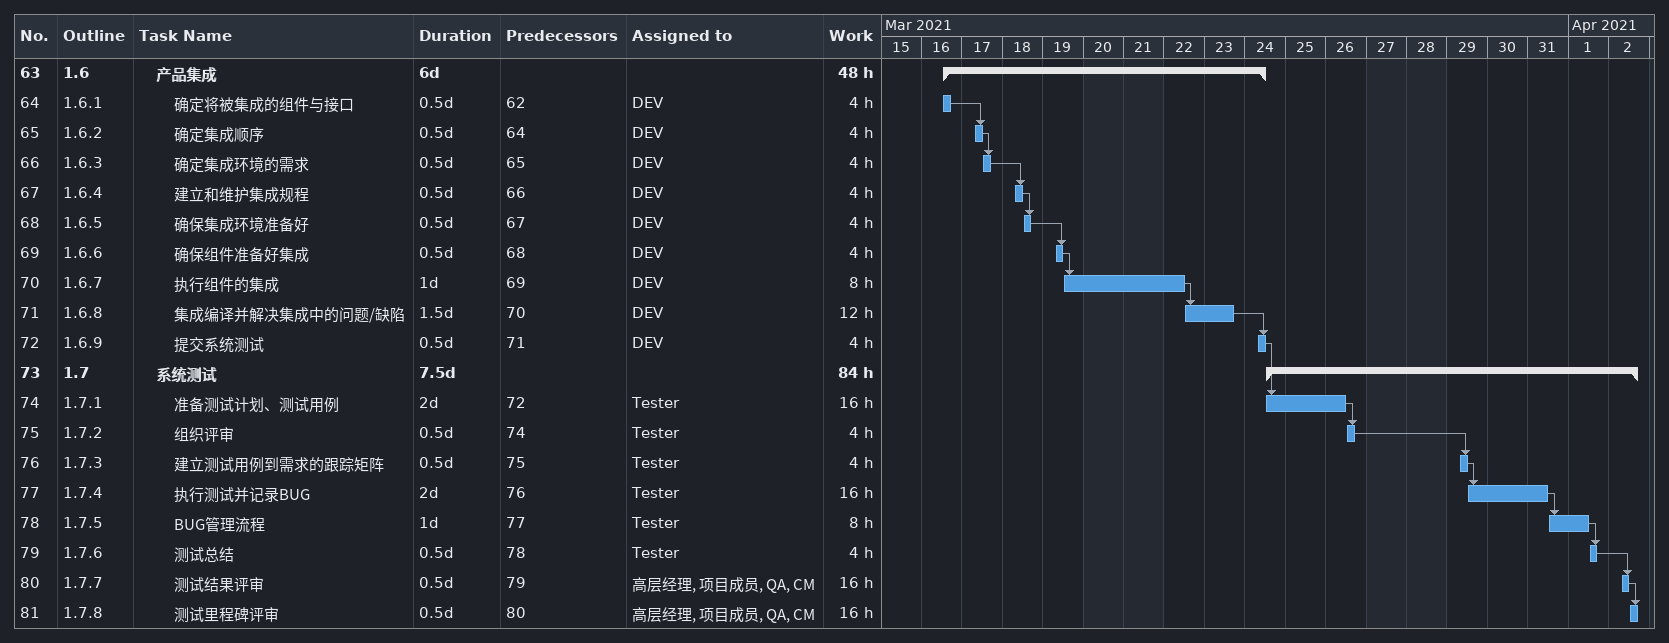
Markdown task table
| ID | WBS | Task | Duration | Start | Finish | Predecessors | Resources | Work (h) |
|---|---|---|---|---|---|---|---|---|
| 63 | 1.6 | **产品集成** | 6d | 2021-03-16 | 2021-03-24 |  |  | 48 |
| 64 | 1.6.1 | 确定将被集成的组件与接口 | 0.5d | 2021-03-16 | 2021-03-16 | 62 | DEV | 4 |
| 65 | 1.6.2 | 确定集成顺序 | 0.5d | 2021-03-17 | 2021-03-17 | 64 | DEV | 4 |
| 66 | 1.6.3 | 确定集成环境的需求 | 0.5d | 2021-03-17 | 2021-03-17 | 65 | DEV | 4 |
| 67 | 1.6.4 | 建立和维护集成规程 | 0.5d | 2021-03-18 | 2021-03-18 | 66 | DEV | 4 |
| 68 | 1.6.5 | 确保集成环境准备好 | 0.5d | 2021-03-18 | 2021-03-18 | 67 | DEV | 4 |
| 69 | 1.6.6 | 确保组件准备好集成 | 0.5d | 2021-03-19 | 2021-03-19 | 68 | DEV | 4 |
| 70 | 1.6.7 | 执行组件的集成 | 1d | 2021-03-19 | 2021-03-22 | 69 | DEV | 8 |
| 71 | 1.6.8 | 集成编译并解决集成中的问题/缺陷 | 1.5d | 2021-03-22 | 2021-03-23 | 70 | DEV | 12 |
| 72 | 1.6.9 | 提交系统测试 | 0.5d | 2021-03-24 | 2021-03-24 | 71 | DEV | 4 |
| 73 | 1.7 | **系统测试** | 7.5d | 2021-03-24 | 2021-04-02 |  |  | 84 |
| 74 | 1.7.1 | 准备测试计划、测试用例 | 2d | 2021-03-24 | 2021-03-26 | 72 | Tester | 16 |
| 75 | 1.7.2 | 组织评审 | 0.5d | 2021-03-26 | 2021-03-26 | 74 | Tester | 4 |
| 76 | 1.7.3 | 建立测试用例到需求的跟踪矩阵 | 0.5d | 2021-03-29 | 2021-03-29 | 75 | Tester | 4 |
| 77 | 1.7.4 | 执行测试并记录BUG | 2d | 2021-03-29 | 2021-03-31 | 76 | Tester | 16 |
| 78 | 1.7.5 | BUG管理流程 | 1d | 2021-03-31 | 2021-04-01 | 77 | Tester | 8 |
| 79 | 1.7.6 | 测试总结 | 0.5d | 2021-04-01 | 2021-04-01 | 78 | Tester | 4 |
| 80 | 1.7.7 | 测试结果评审 | 0.5d | 2021-04-02 | 2021-04-02 | 79 | 高层经理, 项目成员, QA, CM | 16 |
| 81 | 1.7.8 | 测试里程碑评审 | 0.5d | 2021-04-02 | 2021-04-02 | 80 | 高层经理, 项目成员, QA, CM | 16 |
